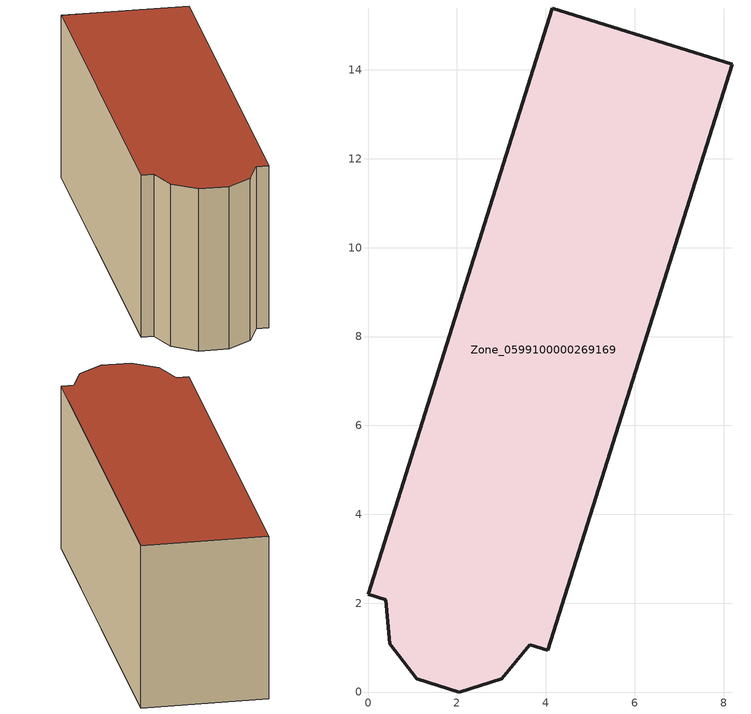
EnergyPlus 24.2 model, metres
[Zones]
Zone_0599100000269169
 floor ground (C_G): 4.15,15.39 8.2,14.12 4.04,0.94 3.64,1.07 3.01,0.3 2.05,0 1.1,0.3 0.48,1.09 0.4,2.08 0,2.2 z0.49
 wall outside (C_F): 2.05,0 3.01,0.3 3.64,1.07 4.04,0.94 8.2,14.12 4.15,15.39 0,2.2 0.4,2.08 0.48,1.09 1.1,0.3 2.05,0 z0.49:6.21
 roof outside (C_R): 4.15,15.39 0,2.2 0.4,2.08 0.48,1.09 1.1,0.3 2.05,0 3.01,0.3 3.64,1.07 4.04,0.94 8.2,14.12 z6.21
[BUILDING]
Pand.0599100000269169: North Axis=0; Terrain=City; Loads Convergence Tolerance Value=0.04; Temperature Convergence Tolerance Value=0.4; Solar Distribution=FullExterior; Maximum Number of Warmup Days=25; Minimum Number of Warmup Days=1
[Site:Location]
Rotterdam.The.Hague.AP_ZH_NLD Design_Conditions: Latitude=51.96; Longitude=4.45; Time Zone=1; Elevation=-4.5
[SITE:GROUNDTEMPERATURE:BUILDINGSURFACE]
18, 18, 18, 18, 18, 18, 18, 18, 18, 18, 18, 18
[MATERIAL] Thermal Absorptance=0.9; Solar Absorptance=0.7; Visible Absorptance=0.7
Name | Roughness | Thickness | Conductivity | Density | Specific Heat
G.TI.1965-1974 | MediumSmooth | 0.15 | 0.882353 | 540 | 1210
F.TI.1965-1974 | Rough | 0.3 | 0.697674 | 1920 | 840
R.TI.1965-1974 | MediumRough | 0.2 | 0.232558 | 1500 | 1000
[CONSTRUCTION]
C_G: G.TI.1965-1974
C_F: F.TI.1965-1974
C_R: R.TI.1965-1974
[ZONE]
Zone_0599100000269169: Type=1; Multiplier=1; Ceiling Height=Autocalculate; Volume=Autocalculate; Floor Area=autocalculate; Part of Total Floor Area=Yes
[ZONEINFILTRATION:DESIGNFLOWRATE]
Infil_Zone_0599100000269169: Zone or ZoneList or Space or SpaceList=Zone_0599100000269169; Schedule=AlwaysOn; Design Flow Rate Calculation Method=Flow/Area; Flow Rate per Floor Area=0.003; Constant Term Coefficient=1; Temperature Term Coefficient=0; Velocity Term Coefficient=0; Velocity Squared Term Coefficient=0
[HVACTEMPLATE:ZONE:IDEALLOADSAIRSYSTEM]
Zone_0599100000269169: Maximum Heating Supply Air Temperature=50; Minimum Cooling Supply Air Temperature=13; Maximum Heating Supply Air Humidity Ratio=0.0156; Minimum Cooling Supply Air Humidity Ratio=0.0077; Heating Limit=NoLimit; Cooling Limit=NoLimit; Dehumidification Control Type=ConstantSensibleHeatRatio; Cooling Sensible Heat Ratio=0.7; Dehumidification Setpoint=60; Humidification Control Type=None; Humidification Setpoint=30; Outdoor Air Method=None; Outdoor Air Flow Rate per Person=0.00944; Outdoor Air Flow Rate per Zone Floor Area=0; Outdoor Air Flow Rate per Zone=0; Demand Controlled Ventilation Type=None; Outdoor Air Economizer Type=NoEconomizer; Heat Recovery Type=None; Sensible Heat Recovery Effectiveness=0.7; Latent Heat Recovery Effectiveness=0.65
[ZONECONTROL:THERMOSTAT]
ThermostatControl_Zone_0599100000269169: Zone or ZoneList=Zone_0599100000269169; Control Type Schedule=DualSetpointControlType; Control 1=Thermostat_Zone_0599100000269169; Temperature Difference Between Cutout And Setpoint=0
[THERMOSTATSETPOINT:DUALSETPOINT]
Thermostat_Zone_0599100000269169: Heating Setpoint Temperature Schedule=HeatingSetpoint_Zone_0599100000269169; Cooling Setpoint Temperature Schedule=CoolingSetpoint_Zone_0599100000269169
[SCHEDULE:COMPACT]
HeatingSetpoint_Zone_0599100000269169: Through: 12/31, For: AllDays, Until: 24:00, 21
CoolingSetpoint_Zone_0599100000269169: Through: 12/31, For: AllDays, Until: 24:00, 24
DualSetpointControlType: Through: 12/31, For: AllDays, Until: 24:00, 4
AlwaysOn: Through: 12/31, For: AllDays, Until: 24:00, 1
